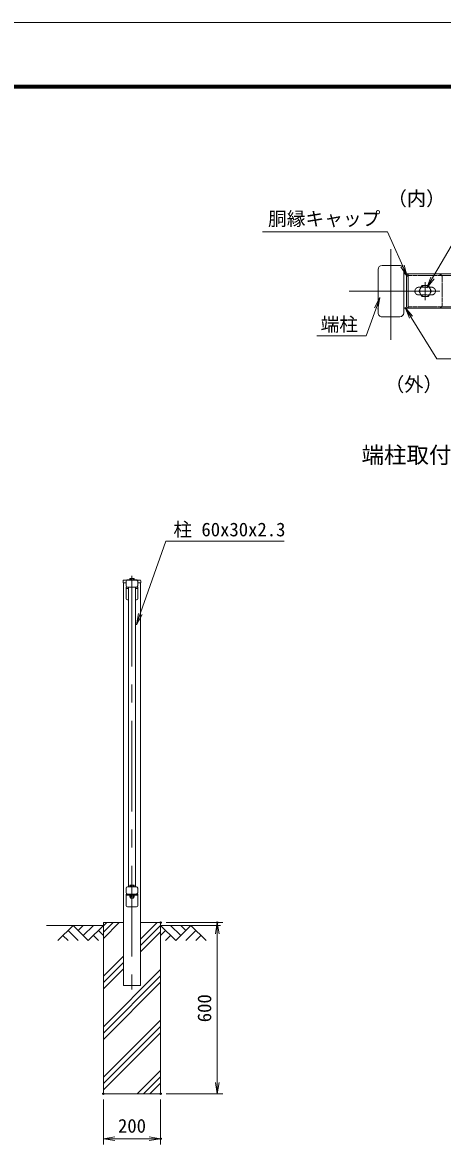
# Model space of a CAD drawing. Units: millimetres at full size. Extents: x -4200 to 4200, y -2970 to 2970.
# Drawn here: x -162 to 1311, y -961 to 2970 of the extents above; entities that cross this region are included whole.
import ezdxf
from ezdxf.enums import TextEntityAlignment as Align

# ---------------------------------------------------------------- set-up
doc = ezdxf.new("R2010")
doc.units = ezdxf.units.MM
doc.header["$LTSCALE"] = 10
doc.header["$PDMODE"] = 32
doc.header["$PDSIZE"] = 5
doc.linetypes.add('USER1', pattern=[50.8, 31.75, -6.35, 6.35, -6.35])
doc.linetypes.add('USER2', pattern=[0.375, 0.25, -0.125])
for name, color, linetype, lineweight in [('0-0_D-BGD', 7, 'Continuous', 18), ('0-1_D-STR4', 7, 'Continuous', 18), ('0-2_D-DCR-HCH', 7, 'Continuous', 13), ('0-3_D-STR1', 1, 'Continuous', 18), ('0-4_D-BMK', 2, 'USER1', 13), ('0-5_D-TTL-TXT', 7, 'Continuous', 18), ('0-6_D-STR-DIM', 7, 'Continuous', 13), ('0-7_0', 7, 'Continuous', 18), ('0-9_D-STR3', 3, 'Continuous', 13), ('0-A_D-STR-TXT', 7, 'Continuous', 13), ('0-B_D-TTL', 7, 'Continuous', 18)]:
    doc.layers.add(name, color=color, linetype=linetype, lineweight=lineweight)
doc.layers.add('0-8_Defpoints', color=253, linetype='Continuous')
doc.styles.add('ＭＳ ゴシック', font='')
doc.styles.get('ＭＳ ゴシック').set_extended_font_data('MS Gothic')

# ---------------------------------------------------------------- blocks, each defined once
blk = doc.blocks.new('_Open')
at = {"layer": '0-7_0'}
blk.add_line((-10, 1.667), (0, 0), dxfattribs=at)
blk.add_lwpolyline([(-10, -1.667), (0, 0), (-10, 0)], dxfattribs=at)

msp = doc.modelspace()

# ---------------------------------------------------------------- linework, layer by layer
at = {"layer": '0-0_D-BGD'}
for p, q in [((122.14, -193.15), (-77.86, -193.15)), ((322.14, -193.15), (532.14, -193.15))]:
    msp.add_line(p, q, dxfattribs=at)
at = {"layer": '0-1_D-STR4'}
for p, q in [((122.14, -183.15), (122.14, -783.15)), ((192.14, -183.15), (122.14, -183.15)), ((322.14, -183.15), (252.14, -183.15)), ((322.14, -183.15), (322.14, -783.15)), ((322.14, -783.15), (122.14, -783.15))]:
    msp.add_line(p, q, dxfattribs=at)
at = {"layer": '0-2_D-DCR-HCH'}
for p, q in [((15.71, -193.15), (-37.5, -246.36)), ((15.71, -193.15), (68.92, -246.36)), ((33.45, -210.88), (51.19, -193.15)), ((51.19, -228.62), (86.66, -193.15)), ((68.92, -246.36), (122.14, -193.15)), ((375.35, -246.36), (322.14, -193.15)), ((393.09, -228.62), (357.61, -193.15)), ((428.56, -193.15), (375.35, -246.36)), ((410.92, -210.98), (393.09, -193.15)), ((428.56, -193.15), (481.77, -246.36)), ((-19.76, -228.62), (-1.94, -246.36)), ((-2.03, -210.88), (33.61, -246.36)), ((86.66, -228.62), (104.48, -246.36)), ((104.4, -210.88), (122.14, -228.54)), ((339.87, -210.88), (322.14, -228.54)), ((357.61, -228.62), (339.79, -246.36)), ((446.3, -210.88), (410.66, -246.36)), ((464.03, -228.62), (446.22, -246.36))]:
    msp.add_line(p, q, dxfattribs=at)
at = {"layer": '0-3_D-STR1'}
for p, q in [((1084.78, 2105.19), (1084.78, 1952.79)), ((1098.58, 2118.99), (1160.98, 2118.99)), ((1174.78, 1952.79), (1174.78, 2105.19)), ((1297.78, 2088.99), (1174.78, 2088.99)), ((1183.78, 2088.99), (1728.28, 2088.99)), ((1183.78, 2083.74), (1183.78, 1974.24)), ((1188.28, 2088.24), (1189.78, 2088.24)), ((1189.78, 2088.99), (1189.78, 1968.99)), ((1297.78, 1968.99), (1174.78, 1968.99)), ((1183.78, 1968.99), (1728.28, 1968.99)), ((1188.28, 1969.74), (1189.78, 1969.74)), ((1098.58, 1938.99), (1160.98, 1938.99)), ((190.89, 1013.85), (190.89, 1006.85)), ((190.89, 1006.85), (202.14, 1006.85)), ((192.14, 1006.85), (192.14, -403.15)), ((214.64, 1019.06), (193.89, 1016.85)), ((193.89, 1016.85), (214.64, 1016.85)), ((202.14, 1012.25), (202.14, 996.45)), ((202.14, 991.85), (202.14, 950.85)), ((202.14, 987.35), (209.64, 987.35)), ((206.74, 1016.85), (237.54, 1016.85)), ((206.74, 991.85), (237.54, 991.85)), ((209.64, 991.85), (209.64, -58.15)), ((229.64, 1019.06), (250.39, 1016.85)), ((229.64, 1016.85), (250.39, 1016.85)), ((234.64, 991.85), (234.64, -58.15)), ((234.64, 987.35), (242.14, 987.35)), ((242.14, 1012.25), (242.14, 996.45)), ((242.14, 1006.85), (253.39, 1006.85)), ((252.14, -403.15), (252.14, 1006.85)), ((253.39, 1013.85), (253.39, 1006.85)), ((206.14, 946.85), (209.64, 946.85)), ((234.64, 946.85), (238.14, 946.85)), ((202.14, -62.75), (202.14, -78.55)), ((206.74, -58.15), (237.54, -58.15)), ((242.14, -62.75), (242.14, -78.55)), ((202.14, -83.15), (202.14, -124.15)), ((202.14, -87.65), (242.14, -87.65)), ((206.74, -83.15), (237.54, -83.15)), ((206.14, -128.15), (238.14, -128.15)), ((192.14, -403.15), (252.14, -403.15))]:
    msp.add_line(p, q, dxfattribs=at)
at = {"layer": '0-3_D-STR1', "linetype": 'USER2'}
for p, q in [((1189.78, 2084.19), (1728.28, 2084.19)), ((1309.78, 1980.99), (1309.78, 2076.99)), ((1272.28, 2042.49), (1227.28, 2042.49)), ((1272.28, 2015.49), (1227.28, 2015.49)), ((1189.78, 1973.79), (1728.28, 1973.79))]:
    msp.add_line(p, q, dxfattribs=at)
at = {"layer": '0-3_D-STR1'}
for points in [[(202.14, 991.85), (242.14, 991.85), (242.14, 950.85)], [(202.14, -83.15), (242.14, -83.15), (242.14, -124.15)]]:
    msp.add_lwpolyline(points, dxfattribs=at)
for centre, radius, start, end in [((1098.58, 2105.19), 13.8, 90.00002, 179.99999), ((1160.98, 2105.19), 13.8, 0, 90.00002), ((1188.28, 2083.74), 4.5, 90, 180), ((1188.28, 1974.24), 4.5, 180, 270), ((1098.58, 1952.79), 13.8, 179.99999, 270.00002), ((1160.98, 1952.79), 13.8, 270.00002, 0), ((193.89, 1013.85), 3, 90, 180), ((206.74, 1012.25), 4.6, 90, 180), ((206.74, 996.45), 4.6, 180, 270), ((237.54, 1012.25), 4.6, 0, 90), ((237.54, 996.45), 4.6, 270, 0), ((250.39, 1013.85), 3, 0, 90), ((206.14, 950.85), 4, 180, 270), ((238.14, 950.85), 4, 270, 0), ((206.74, -62.75), 4.6, 90, 180), ((206.74, -78.55), 4.6, 180, 270), ((237.54, -62.75), 4.6, 0, 90), ((237.54, -78.55), 4.6, 270, 0), ((206.14, -124.15), 4, 180, 270), ((238.14, -124.15), 4, 270, 0)]:
    msp.add_arc(centre, radius, start, end, dxfattribs=at)
at = {"layer": '0-3_D-STR1', "linetype": 'USER2'}
for centre, radius, start, end in [((1297.78, 2076.99), 12, 359.99999, 90), ((1227.28, 2028.99), 13.5, 90, 270), ((1272.28, 2028.99), 13.5, 270, 90), ((1297.78, 1980.99), 12, 270, 359.99999)]:
    msp.add_arc(centre, radius, start, end, dxfattribs=at)
at = {"layer": '0-4_D-BMK'}
for p, q in [((1129.78, 1858.13), (1129.78, 2199.84)), ((1249.78, 1997.34), (1249.78, 2060.63)), ((1300.64, 2028.99), (958.92, 2028.99)), ((222.14, 1031.85), (222.14, -418.15))]:
    msp.add_line(p, q, dxfattribs=at)
at = {"layer": '0-6_D-STR-DIM'}
for p, q in [((342.14, -183.15), (541.15, -183.15)), ((521.15, -783.15), (521.15, -183.15)), ((342.14, -783.15), (541.15, -783.15)), ((122.14, -803.15), (122.14, -960.46)), ((322.14, -803.15), (322.14, -960.46)), ((122.14, -940.46), (322.14, -940.46))]:
    msp.add_line(p, q, dxfattribs=at)
at = {"layer": '0-7_0'}
for p, q in [((122.14, -238.78), (177.77, -183.15)), ((122.14, -216.69), (155.67, -183.15)), ((122.14, -194.59), (133.58, -183.15)), ((252.14, -241.37), (310.35, -183.15)), ((252.14, -263.46), (322.14, -193.46)), ((252.14, -285.56), (322.14, -215.56)), ((122.14, -371.37), (192.14, -301.37)), ((122.14, -393.46), (192.14, -323.46)), ((122.14, -415.56), (192.14, -345.56)), ((122.14, -548.14), (322.14, -348.14)), ((122.14, -570.24), (322.14, -370.24)), ((122.14, -592.34), (322.14, -392.34)), ((122.14, -724.92), (322.14, -524.92)), ((122.14, -747.02), (322.14, -547.02)), ((122.14, -769.11), (322.14, -569.11)), ((240.68, -783.15), (322.14, -701.7)), ((262.78, -783.15), (322.14, -723.79)), ((284.88, -783.15), (322.14, -745.89))]:
    msp.add_line(p, q, dxfattribs=at)
at = {"layer": '0-8_Defpoints'}
for p in [(322.14, -183.15), (521.15, -183.15), (122.14, -783.15), (322.14, -783.15), (322.14, -783.15), (322.14, -940.46)]:
    msp.add_point(p, dxfattribs=at)
at = {"layer": '0-9_D-STR3'}
for p, q in [((1272.28, 2029.02), (1261.06, 2048.46)), ((1238.51, 2009.52), (1227.28, 2028.96)), ((214.64, 1021.77), (215.64, 1022.35)), ((228.63, 1022.35), (215.64, 1022.35)), ((229.64, 1021.77), (228.63, 1022.35)), ((214.64, 1016.85), (214.64, 1021.77)), ((229.64, 1016.85), (214.64, 1016.85)), ((218.39, 1016.85), (218.39, 1021.77)), ((225.88, 1016.85), (225.88, 1021.77)), ((229.64, 1016.85), (229.64, 1021.77)), ((214.64, -53.23), (215.64, -52.65)), ((214.64, -58.15), (214.64, -53.23)), ((229.64, -58.15), (214.64, -58.15)), ((228.63, -52.65), (215.64, -52.65)), ((218.39, -58.15), (218.39, -53.23)), ((225.88, -58.15), (225.88, -53.23)), ((229.64, -53.23), (228.63, -52.65)), ((229.64, -58.15), (229.64, -53.23)), ((214.64, -87.65), (214.64, -93.57)), ((214.64, -87.65), (229.64, -87.65)), ((214.64, -93.57), (215.64, -94.15)), ((215.64, -94.15), (228.63, -94.15)), ((218.39, -87.65), (218.39, -93.57)), ((225.88, -87.65), (225.88, -93.57)), ((229.64, -93.57), (228.63, -94.15)), ((229.64, -87.65), (229.64, -93.57))]:
    msp.add_line(p, q, dxfattribs=at)
for points in [[(1261.06, 2048.46), (1238.53, 2048.47), (1227.28, 2028.96)], [(1272.28, 2029.02), (1261.03, 2009.5), (1238.51, 2009.52)]]:
    msp.add_lwpolyline(points, dxfattribs=at)
msp.add_circle((1249.78, 2028.99), 19.48, dxfattribs=at)
for centre, radius, start, end in [((215.41, 1014.46), 7.9, 67.81236, 88.31726), ((222.14, 1010.02), 12.33, 72.33186, 107.66814), ((228.86, 1014.46), 7.9, 91.68274, 112.18764), ((215.41, -60.54), 7.9, 67.81236, 88.31726), ((222.14, -64.98), 12.33, 72.33186, 107.66814), ((228.86, -60.54), 7.9, 91.68274, 112.18764), ((215.41, -86.25), 7.9, 271.68274, 292.18764), ((222.14, -93.63), 6.51, 184.51776, 355.48224), ((222.14, -81.82), 12.33, 252.33186, 287.66814), ((228.86, -86.25), 7.9, 247.81236, 268.31726)]:
    msp.add_arc(centre, radius, start, end, dxfattribs=at)
at = {"layer": '0-A_D-STR-TXT'}
for points in [[(1974.65, 2292.01), (1402.78, 2292.01), (1256.16, 2042.12)], [(679.63, 2236.12), (1117.4, 2236.12), (1186.15, 2082.42)], [(869.86, 1871.85), (1043.17, 1871.85), (1090.73, 2004.19)], [(1727.97, 1791.65), (1290.21, 1791.65), (1180.21, 1970.28)], [(754.96, 1153.06), (340.5, 1153.06), (238.42, 862.01)]]:
    msp.add_lwpolyline(points, dxfattribs=at)
at = {"layer": '0-B_D-TTL'}
for points in [[(-4199.89, -2969.82), (4200.11, -2969.82), (4200.11, 2970.18), (-4199.89, 2970.18)], [(-3929.89, 2750.18), (3930.11, 2750.18), (3930.11, -2749.82), (-3929.89, -2749.82)], [(-3927.39, 2747.68), (3927.61, 2747.68), (3927.61, -2747.32), (-3927.39, -2747.32)], [(-3924.89, 2745.18), (3925.11, 2745.18), (3925.11, -2744.82), (-3924.89, -2744.82)], [(-3922.39, 2742.68), (3922.61, 2742.68), (3922.61, -2742.32), (-3922.39, -2742.32)], [(-3919.89, 2740.18), (3920.11, 2740.18), (3920.11, -2739.82), (-3919.89, -2739.82)]]:
    msp.add_lwpolyline(points, close=True, dxfattribs=at)

# ---------------------------------------------------------------- block references
at = {"layer": '0-6_D-STR-DIM', "xscale": 4, "yscale": 4}
for p, rotation in [((521.15, -183.15), 90), ((521.15, -783.15), 270), ((122.14, -940.46), 180)]:
    msp.add_blockref('_Open', p, dxfattribs=dict(at, rotation=rotation))
msp.add_blockref('_Open', (322.14, -940.46), dxfattribs=at)
at = {"layer": '0-A_D-STR-TXT', "xscale": 4, "yscale": 4}
for p, rotation in [((1186.97, 2080.6), 294.10173), ((1255.15, 2040.4), 239.59716), ((1091.41, 2006.07), 70.23082), ((1179.17, 1971.99), 121.62296), ((237.76, 860.12), 250.67255)]:
    msp.add_blockref('_Open', p, dxfattribs=dict(at, rotation=rotation))

# ---------------------------------------------------------------- texts
at = {"layer": '0-5_D-TTL-TXT', "style": 'ＭＳ ゴシック'}
msp.add_text('端柱取付詳細', height=57.7, dxfattribs=at).set_placement((1026.76, 1408.59), align=Align.BOTTOM_LEFT)
at = {"layer": '0-6_D-STR-DIM', "style": 'ＭＳ ゴシック'}
msp.add_text('600', height=48.09, rotation=90, dxfattribs=at).set_placement((514.4, -532.41), align=Align.BOTTOM_LEFT)
msp.add_text('200', height=48.09, dxfattribs=at).set_placement((173.12, -933.72), align=Align.BOTTOM_LEFT)
at = {"layer": '0-A_D-STR-TXT', "style": 'ＭＳ ゴシック'}
for s, height, p in [('（内）', 49.49, (1118.07, 2313.55)), ('胴縁キャップ', 48.09, (699.12, 2243.92)), ('端柱', 48.09, (883.24, 1874.02)), ('（外）', 49.49, (1108.87, 1662.61)), ('柱 60x30x2.3', 48.09, (367.23, 1155.44))]:
    msp.add_text(s, height=height, dxfattribs=at).set_placement(p, align=Align.BOTTOM_LEFT)

doc.saveas('drawing.dxf')
